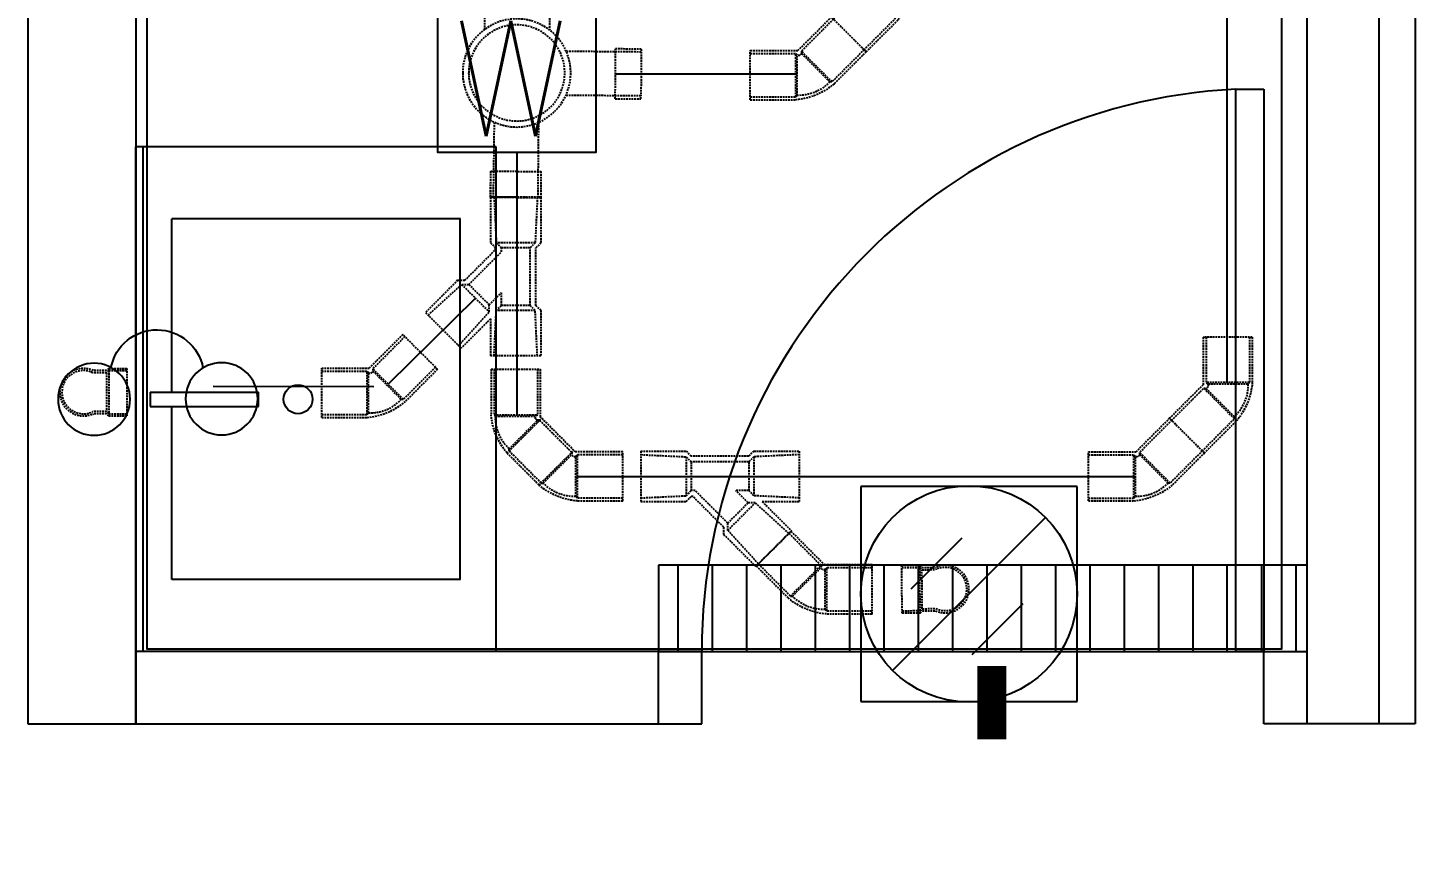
# Model space of a CAD drawing. Header units: millimetres. Extents: x 0 to 887, y -3549 to 0.
# Drawn here: x 191.8 to 384.3, y -2703.3 to -2588.7 of the extents above; entities that cross this region are included whole.
import ezdxf

# ---------------------------------------------------------------- set-up
doc = ezdxf.new("R2010")
doc.units = ezdxf.units.MM
doc.linetypes.add('DASHED', pattern=[19.05, 12.7, -6.35])
doc.linetypes.add('HIDDEN', pattern=[0.375, 0.25, -0.125])
for name, color, linetype in [('02_(橋尚興華城後壁段)建築外部參考_TEST$0$A_建築', 8, 'Continuous'), ('02_(橋尚興華城後壁段)建築外部參考_TEST$0$A_建築_衛浴', 8, 'Continuous'), ('02_(橋尚興華城後壁段)排水底板管路外部參考$0$P_排水_配管線_WP', 30, 'Continuous'), ('02_(橋尚興華城後壁段)結構外部參考_TEST$0$B_樑', 41, 'DASHED'), ('03-P-另件', 51, 'HIDDEN'), ('A-A建築底圖', 8, 'Continuous'), ('P_排水_底板_落水頭', 3, 'Continuous'), ('P_排水_底板_設備排水口', 3, 'Continuous'), ('TOILET', 9, 'Continuous')]:
    doc.layers.add(name, color=color, linetype=linetype)
doc.styles.add('CHINA', font='txt.shx', dxfattribs={"bigfont": 'bigfont.shx'})

# ---------------------------------------------------------------- blocks, each defined once
blk = doc.blocks.new('B049')
for centre in [(-8.98, -3.07), (8.72, -3.13)]:
    blk.add_circle(centre, 5)
blk.add_arc((0, 0), 6.5, 11.4004, 169.3504)
blk = doc.blocks.new('B018')
blk.add_lwpolyline([(-11, 11), (-11, -11), (11, -11), (11, 11)], close=True)
at = {"style": 'CHINA', "text_generation_flag": 4}
blk.add_text('W', height=16, rotation=180, dxfattribs=at).set_placement((7.41, -8.77))
blk = doc.blocks.new('浴廁排水板')
for p, q in [((15, 14.9), (-14.99, 14.9)), ((-14.99, 14.9), (-14.99, -14.9)), ((15, -14.9), (15, 14.9)), ((-10.61, -10.61), (10.61, 10.61)), ((-1.02, 7.74), (-8.09, 0.67)), ((7.47, -1.37), (0.4, -8.44)), ((-14.99, -14.9), (15, -14.9))]:
    blk.add_line(p, q)
blk.add_circle((0, 0), 15)
blk = doc.blocks.new('pbls050')
at = {"color": 0, "linetype": 'ByBlock'}
for p, q in [((3.25, 8.07), (-1.41, 3.41)), ((3.54, 7.78), (-0.92, 3.32)), ((8.07, 3.25), (3.25, 8.07)), ((-8, 3.41), (-1.41, 3.41)), ((-8, -3.41), (-8, 3.41)), ((-8, 3), (-1.7, 3)), ((-1.7, 3), (-1.5, 2.8)), ((-1.7, -3), (-1.7, 3)), ((-1.5, -2.8), (-1.5, 2.8)), ((3.32, -0.92), (-0.92, 3.32)), ((-0.92, 3.32), (-0.92, 3.04)), ((3.04, -0.92), (-0.92, 3.04)), ((7.78, 3.54), (3.32, -0.92)), ((8.07, 3.25), (3.61, -1.21)), ((3.32, -0.92), (3.04, -0.92)), ((-8, -3), (-1.7, -3)), ((-8, -3.41), (-1.7, -3.41)), ((-1.7, -3), (-1.5, -2.8))]:
    blk.add_line(p, q, dxfattribs=at)
for centre, radius, start, end in [((-1.28, 3.09), 0.365, 233.1364, 351.8636), ((-2.47, 5.97), 9.41, 274.7115, 310.2885), ((-1.34, 3.23), 6.03, 268.465, 316.535)]:
    blk.add_arc(centre, radius, start, end, dxfattribs=at)
blk = doc.blocks.new('*U49')
blk.add_blockref('pbls050', (0, 0))
blk = doc.blocks.new('pald050')
at = {"color": 0, "linetype": 'ByBlock'}
for p, q in [((-6, -3.3), (-6, 3.3)), ((-3.5, 3.3), (-6, 3.3)), ((-3.5, 3), (-6, 3)), ((-3.5, 3.3), (-3.2, 3)), ((-3.5, -3), (-3.5, 3)), ((-3.5, 3), (-3.2, 2.7)), ((-3.2, 3), (-1.37, 3)), ((-3.2, 2.7), (-1.31, 2.7)), ((-3.2, -2.7), (-3.2, 2.7)), ((-3.5, -3), (-6, -3)), ((-3.5, -3.3), (-6, -3.3)), ((-3.5, -3), (-3.2, -2.7)), ((-3.5, -3.3), (-3.2, -3)), ((-3.2, -2.7), (-1.31, -2.7)), ((-3.2, -3), (-1.37, -3))]:
    blk.add_line(p, q, dxfattribs=at)
for radius, start, end in [(3.3, 245.38, 114.62), (3, 244.1581, 115.8419)]:
    blk.add_arc((0, 0), radius, start, end, dxfattribs=at)
blk = doc.blocks.new('*U64')
blk.add_blockref('pald050', (0, 0))
blk = doc.blocks.new('pbyt050')
at = {"color": 0, "linetype": 'ByBlock'}
for p, q in [((-7.57, 12.52), (-12.52, 7.57)), ((-7.92, 12.16), (-3.68, 7.5)), ((-3.11, 8.06), (-7.57, 12.52)), ((-12.16, 7.92), (-7.5, 3.68)), ((-3.11, 8.06), (-3.11, 7.06)), ((-8.45, 3.5), (-12.52, 7.57)), ((-3.68, 7.5), (-7.5, 3.68)), ((-3.68, 6.5), (-6.5, 3.68)), ((-3.68, 7.5), (-3.68, 6.5)), ((-3.68, 6.5), (0.83, 1.99)), ((-3.11, 7.06), (1.16, 2.79)), ((-13.6, -3.5), (-13.6, 3.5)), ((-8.45, 3.5), (-13.6, 3.5)), ((-13.6, 3), (-7.3, 2.7)), ((-7.5, 3.68), (-6.5, 3.68)), ((-7.3, -2.7), (-7.3, 2.7)), ((-7.3, 2.7), (-6.59, 1.99)), ((-6.59, 1.99), (-4.81, 1.99)), ((-6.59, -1.99), (-6.59, 1.99)), ((-6.5, 3.68), (-4.81, 1.99)), ((0.83, 1.99), (1.39, 1.99)), ((1.16, 2.79), (1.39, 2.79)), ((2.1, 3.5), (1.39, 2.79)), ((2.1, 2.7), (1.39, 1.99)), ((1.39, -1.99), (1.39, 1.99)), ((8.4, 3.5), (2.1, 3.5)), ((8.4, 3), (2.1, 2.7)), ((2.1, -2.7), (2.1, 2.7)), ((8.4, -3.5), (8.4, 3.5)), ((-13.6, -3), (-7.3, -2.7)), ((-7.3, -3.5), (-13.6, -3.5)), ((-7.3, -2.7), (-6.59, -1.99)), ((-7.3, -3.5), (-6.59, -2.79)), ((-6.59, -1.99), (1.39, -1.99)), ((-6.59, -2.79), (1.39, -2.79)), ((2.1, -2.7), (1.39, -1.99)), ((2.1, -3.5), (1.39, -2.79)), ((8.4, -3), (2.1, -2.7)), ((8.4, -3.5), (2.1, -3.5))]:
    blk.add_line(p, q, dxfattribs=at)
blk = doc.blocks.new('*U255')
blk.add_blockref('pbyt050', (0, 0))
blk = doc.blocks.new('A$C0c4243f9')
for p, q in [((-3.61, 17.22), (-3.19, 17.23)), ((-3.57, 13.67), (-3.61, 17.22)), ((3.3, 17.28), (-3.19, 17.23)), ((-3.19, 17.23), (-3.11, 6.83)), ((2.9, 17.27), (2.98, 6.88)), ((3.3, 17.28), (3.33, 13.72)), ((-3.57, 13.67), (3.33, 13.72)), ((24.13, 4.64), (5.97, 4.53)), ((15.97, 5.28), (15.22, 4.67)), ((15.22, 4.67), (15.27, -4.33)), ((24.97, 5.33), (15.97, 5.28)), ((15.97, 5.28), (16.03, -4.92)), ((24.97, 4.73), (15.97, 4.68)), ((24.97, 5.33), (25.03, -4.87)), ((-17.28, 3.37), (-13.67, 3.4)), ((-17.22, -3.63), (-17.28, 3.37)), ((-17.22, -3.6), (-17.28, 3.3)), ((-17.27, 2.96), (-6.85, 3.06)), ((-13.62, -3.6), (-13.67, 3.4)), ((-17.23, -3.22), (-6.83, -3.09)), ((-17.22, -3.6), (-13.67, -3.57)), ((-17.22, -3.63), (-13.62, -3.6)), ((24.19, -4.36), (6.03, -4.47)), ((16.03, -4.92), (15.27, -4.33)), ((25.02, -4.27), (16.02, -4.32)), ((25.03, -4.87), (16.03, -4.92))]:
    blk.add_line(p, q)
at = {"color": 6}
for q in [(-17.25, -0.18), (-17.22, -3.63), (-17.21, -3.63)]:
    blk.add_line((-17.25, -0.13), q, dxfattribs=at)
for radius in [7.5, 6.67]:
    blk.add_circle((0, 0), radius)
for centre in [(12.35, 0.07), (16.06, 0.09)]:
    blk.add_ellipse(centre, major_axis=(0.03, -4.5), ratio=0.802245, start_param=3.141593, end_param=6.283185)
blk = doc.blocks.new('A$C810d9bd0')
at = {"layer": '02_(橋尚興華城後壁段)建築外部參考_TEST$0$A_建築'}
for p, q in [((257.24, 0), (257.24, -317.5)), ((242.24, -317.5), (242.24, -80)), ((242.24, -317.5), (242.24, -80)), ((252.24, -317.5), (252.24, -80)), ((252.24, -317.5), (252.24, -80)), ((64.74, -90), (64.74, -317.5)), ((64.74, -90), (64.74, -317.5)), ((79.74, -90), (79.74, -317.5)), ((79.74, -90), (79.74, -317.5)), ((232.34, -307.5), (232.34, -229.5)), ((232.34, -229.5), (236.24, -229.5)), ((232.34, -307.5), (232.34, -229.5)), ((232.34, -229.5), (236.24, -229.5)), ((236.24, -229.5), (236.24, -307.5)), ((236.24, -229.5), (236.24, -307.5)), ((152.24, -295.5), (152.24, -307.5)), ((242.24, -295.5), (152.24, -295.5)), ((152.24, -295.5), (152.24, -307.5)), ((242.24, -295.5), (152.24, -295.5)), ((242.24, -307.5), (242.24, -295.5)), ((242.24, -307.5), (242.24, -295.5)), ((79.74, -317.5), (79.74, -307.5)), ((79.74, -317.5), (79.74, -307.5)), ((152.24, -307.5), (242.24, -307.5)), ((152.24, -307.5), (242.24, -307.5)), ((236.24, -307.5), (232.34, -307.5)), ((236.24, -307.5), (232.34, -307.5))]:
    blk.add_line(p, q, dxfattribs=at)
at = {"layer": '02_(橋尚興華城後壁段)建築外部參考_TEST$0$A_建築', "linetype": 'Continuous'}
for p, q in [((154.92, -295.5), (154.92, -307.5)), ((154.92, -295.5), (154.92, -307.5)), ((159.69, -295.5), (159.69, -307.5)), ((159.69, -295.5), (159.69, -307.5)), ((164.45, -295.5), (164.45, -307.5)), ((164.45, -295.5), (164.45, -307.5)), ((169.21, -295.5), (169.21, -307.5)), ((169.21, -295.5), (169.21, -307.5)), ((173.97, -295.5), (173.97, -307.5)), ((173.97, -295.5), (173.97, -307.5)), ((178.74, -295.5), (178.74, -307.5)), ((178.74, -295.5), (178.74, -307.5)), ((183.5, -295.5), (183.5, -307.5)), ((183.5, -295.5), (183.5, -307.5)), ((188.26, -295.5), (188.26, -307.5)), ((188.26, -295.5), (188.26, -307.5)), ((193.02, -295.5), (193.02, -307.5)), ((193.02, -295.5), (193.02, -307.5)), ((197.79, -295.5), (197.79, -307.5)), ((197.79, -295.5), (197.79, -307.5)), ((202.55, -295.5), (202.55, -307.5)), ((202.55, -295.5), (202.55, -307.5)), ((207.31, -295.5), (207.31, -307.5)), ((207.31, -295.5), (207.31, -307.5)), ((212.07, -295.5), (212.07, -307.5)), ((212.07, -295.5), (212.07, -307.5)), ((216.84, -295.5), (216.84, -307.5)), ((216.84, -295.5), (216.84, -307.5)), ((221.6, -295.5), (221.6, -307.5)), ((221.6, -295.5), (221.6, -307.5)), ((226.36, -295.5), (226.36, -307.5)), ((226.36, -295.5), (226.36, -307.5)), ((231.12, -295.5), (231.12, -307.5)), ((231.12, -295.5), (231.12, -307.5)), ((235.89, -295.5), (235.89, -307.5)), ((235.89, -295.5), (235.89, -307.5)), ((240.65, -295.5), (240.65, -307.5)), ((240.65, -295.5), (240.65, -307.5))]:
    blk.add_line(p, q, dxfattribs=at)
at = {"layer": '02_(橋尚興華城後壁段)建築外部參考_TEST$0$A_建築', "ltscale": 0.8}
for p, q in [((152.24, -307.5), (79.74, -307.5)), ((152.24, -307.5), (79.74, -307.5)), ((152.24, -317.5), (152.24, -307.5)), ((158.24, -307.5), (152.24, -307.5)), ((152.24, -317.5), (152.24, -307.5)), ((158.24, -307.5), (152.24, -307.5)), ((158.24, -317.5), (158.24, -307.5)), ((158.24, -317.5), (158.24, -307.5)), ((236.24, -317.5), (236.24, -307.5)), ((236.24, -307.5), (242.24, -307.5)), ((236.24, -317.5), (236.24, -307.5)), ((236.24, -307.5), (242.24, -307.5)), ((64.74, -317.5), (152.24, -317.5)), ((79.74, -317.5), (152.24, -317.5)), ((152.24, -317.5), (158.24, -317.5)), ((152.24, -317.5), (158.24, -317.5)), ((242.24, -317.5), (236.24, -317.5)), ((242.24, -317.5), (236.24, -317.5)), ((257.24, -317.5), (242.24, -317.5)), ((252.24, -317.5), (242.24, -317.5))]:
    blk.add_line(p, q, dxfattribs=at)
at = {"layer": '02_(橋尚興華城後壁段)建築外部參考_TEST$0$A_建築'}
blk.add_arc((236.42, -307.57), 78.18, 92.9895, 179.9481, dxfattribs=at)
blk.add_arc((236.42, -307.57), 78.18, 92.9895, 179.9481, dxfattribs=at)
at = {"layer": '02_(橋尚興華城後壁段)建築外部參考_TEST$0$A_建築_衛浴'}
for p, q in [((129.74, -237.5), (79.74, -237.5)), ((79.74, -307.5), (79.74, -237.5)), ((80.74, -307.5), (80.74, -237.5)), ((129.74, -307.5), (129.74, -237.5)), ((124.77, -247.5), (84.74, -247.5)), ((84.74, -271.5), (84.74, -247.5)), ((124.74, -297.5), (124.74, -247.5)), ((81.74, -271.5), (81.74, -273.5)), ((81.74, -271.5), (96.74, -271.5)), ((96.74, -273.5), (96.74, -271.5)), ((81.74, -273.5), (96.74, -273.5)), ((84.74, -297.5), (84.74, -273.5)), ((124.77, -297.5), (84.74, -297.5)), ((129.74, -307.5), (79.74, -307.5))]:
    blk.add_line(p, q, dxfattribs=at)
blk.add_circle((102.24, -272.5), 2, dxfattribs=at)
at = {"layer": '02_(橋尚興華城後壁段)排水底板管路外部參考$0$P_排水_配管線_WP'}
for p, q in [((231.12, -167), (231.12, -270.19)), ((146.28, -227.37), (171.49, -227.37)), ((132.58, -238.25), (132.58, -274.64)), ((126.86, -258.49), (114.73, -270.4)), ((90.48, -270.7), (112.75, -270.73)), ((141, -283.2), (218.41, -283.2))]:
    blk.add_line(p, q, dxfattribs=at)
at = {"layer": '02_(橋尚興華城後壁段)結構外部參考_TEST$0$B_樑'}
blk.add_line((79.74, -90), (79.74, -317.5), dxfattribs=at)
at = {"layer": 'A-A建築底圖', "ltscale": 0.8}
blk.add_lwpolyline([(92.74, -88.5), (130.14, -88.5), (130.14, -156.3), (81.24, -156.3), (81.24, -307.1), (238.74, -307.1), (238.74, -78.5), (239.24, -78.5), (239.24, -18), (92.74, -18)], close=True, dxfattribs=at)
at = {"layer": 'P_排水_底板_落水頭'}
blk.add_lwpolyline([(198.49, -309.48, 4, 4, 0), (198.49, -319.66, 0, 0, 0), (198.49, -333.59, 0, 0, 0)], format="xyseb", dxfattribs=at)
at = {"layer": 'TOILET'}
for p, q in [((129.74, -237.5), (80.74, -237.5)), ((80.74, -307.5), (80.74, -237.5)), ((129.74, -307.5), (129.74, -237.5)), ((124.77, -247.5), (84.74, -247.5)), ((84.74, -271.5), (84.74, -247.5)), ((124.74, -297.5), (124.74, -247.5)), ((81.74, -271.5), (81.74, -273.5)), ((81.74, -271.5), (96.74, -271.5)), ((96.74, -273.5), (96.74, -271.5)), ((81.74, -273.5), (96.74, -273.5)), ((84.74, -297.5), (84.74, -273.5)), ((124.77, -297.5), (84.74, -297.5)), ((129.74, -307.5), (80.74, -307.5))]:
    blk.add_line(p, q, dxfattribs=at)
blk.add_circle((102.24, -272.5), 2, dxfattribs=at)
at = {"layer": '03-P-另件', "xscale": -1}
for name, p, rotation in [('A$C0c4243f9', (132.58, -227.25), 269.9889863158735), ('*U49', (184.31, -216.26), 89.99999999999713), ('*U49', (172.99, -227.57), 45.00000000000016), ('*U49', (132.44, -276.34), 314.999999999908), ('*U49', (231.22, -271.89), 89.99999999999713), ('*U49', (219.91, -283.2), 45.00000000000016)]:
    blk.add_blockref(name, p, dxfattribs=dict(at, rotation=rotation))
at = {"layer": '03-P-另件'}
for name, p, rotation in [('*U255', (132.44, -252.9), 89.99999999999999), ('*U64', (72.48, -271.52), 180), ('*U255', (158.18, -283.18), 180), ('*U64', (192.02, -298.81), 0.6467131374964493)]:
    blk.add_blockref(name, p, dxfattribs=dict(at, rotation=rotation))
blk.add_blockref('*U49', (113.52, -271.6), dxfattribs=at)
at = {"layer": '03-P-另件', "xscale": -1}
for p in [(139.3, -283.2), (173.88, -298.87)]:
    blk.add_blockref('*U49', p, dxfattribs=at)
at = {"layer": 'P_排水_底板_落水頭'}
for name, p in [('B018', (132.58, -227.25)), ('浴廁排水板', (195.33, -299.5))]:
    blk.add_blockref(name, p, dxfattribs=at)
at = {"layer": 'P_排水_底板_設備排水口', "xscale": -1}
blk.add_blockref('B049', (82.66, -269.37), dxfattribs=at)

msp = doc.modelspace()

# ---------------------------------------------------------------- block references
at = {"color": 1}
msp.add_blockref('A$C810d9bd0', (127.04, -2367.7), dxfattribs=at)

doc.saveas('drawing.dxf')
